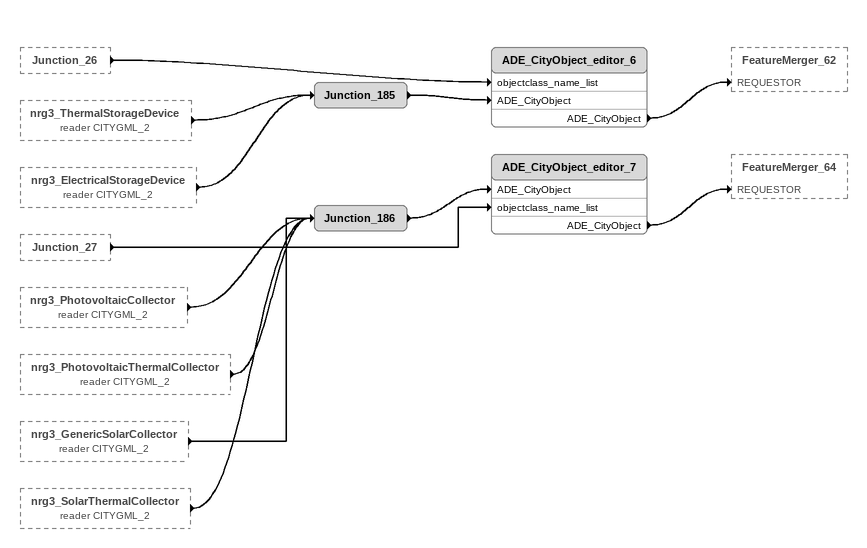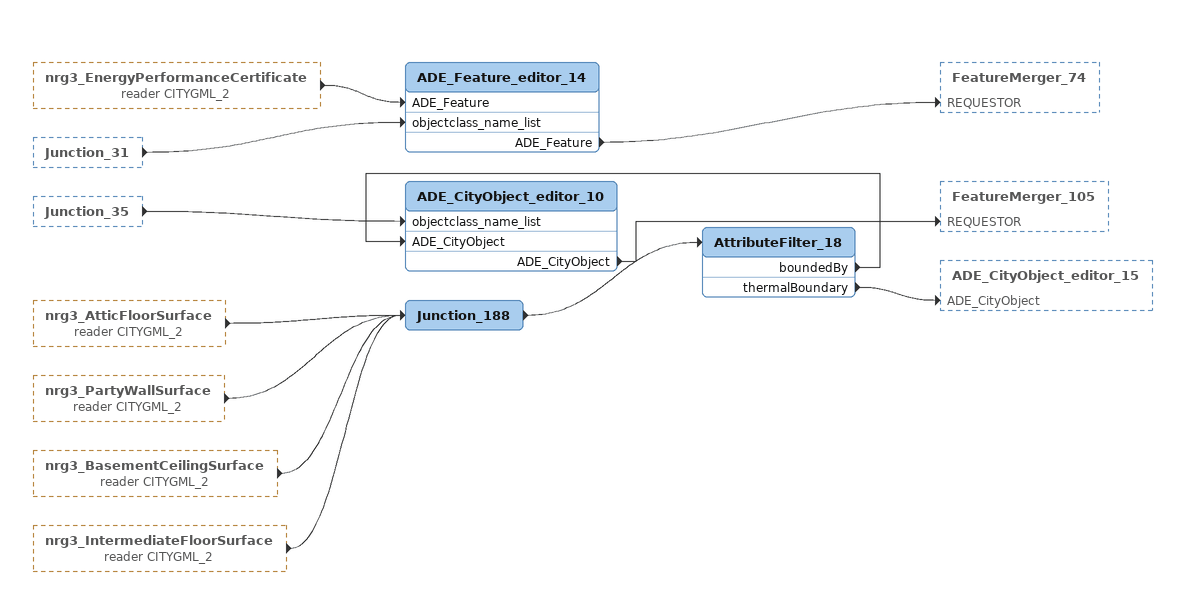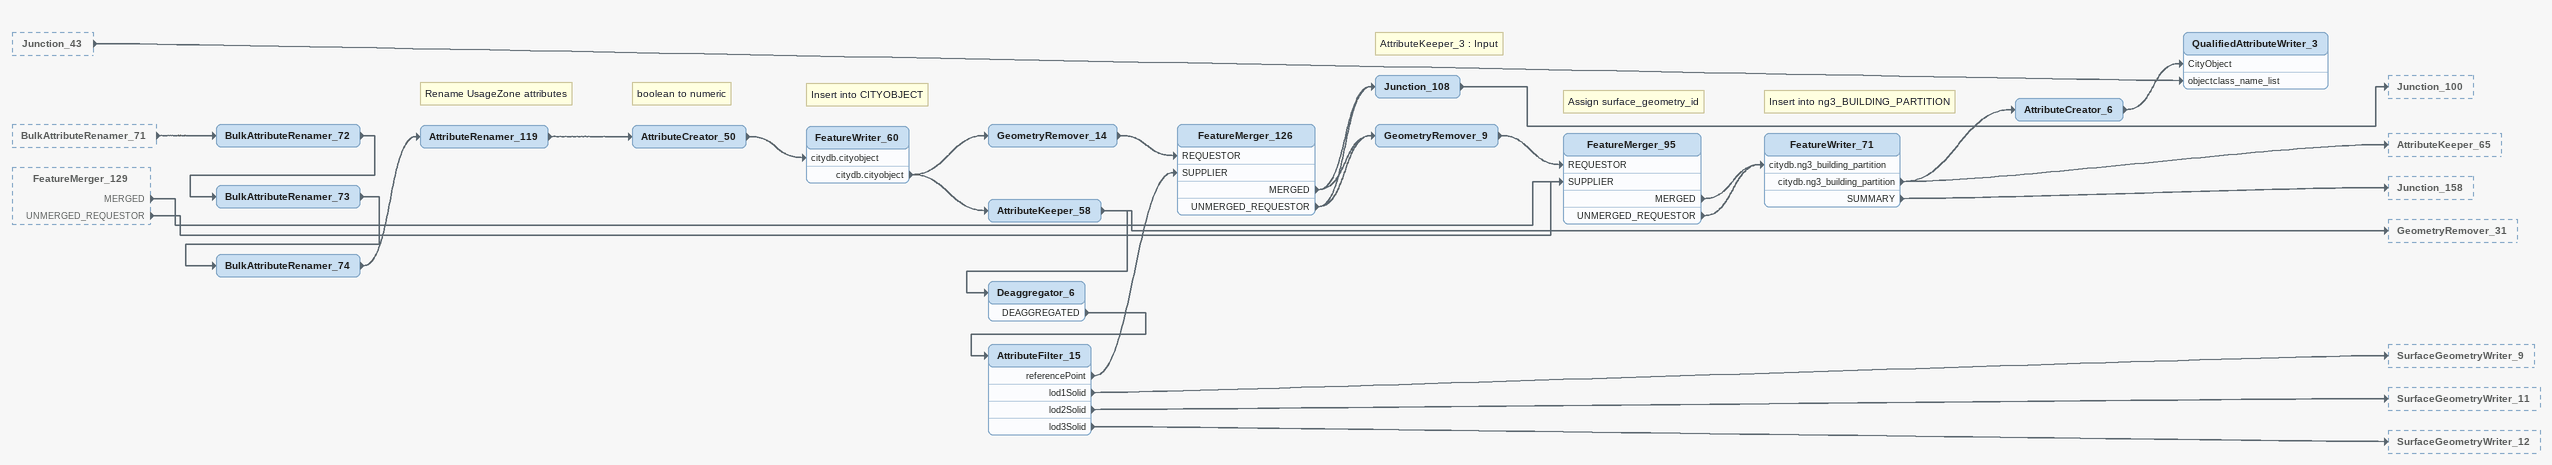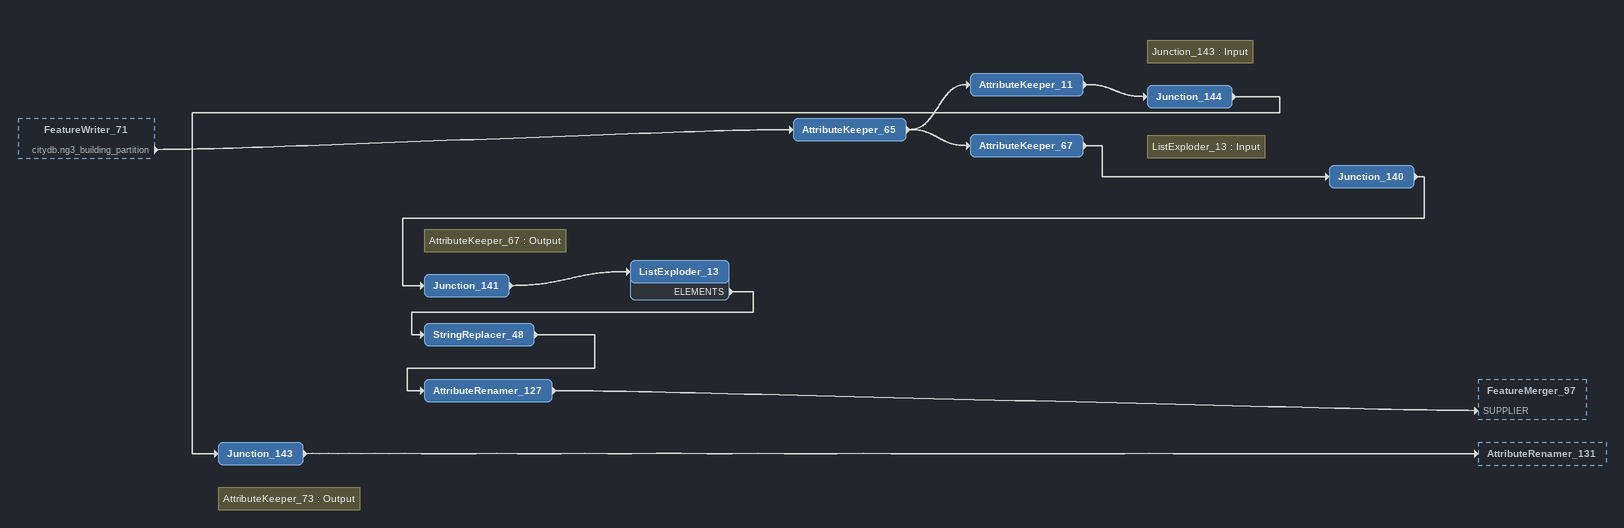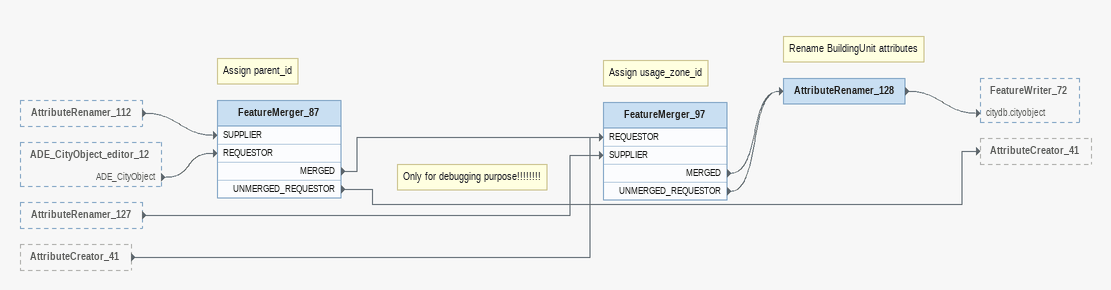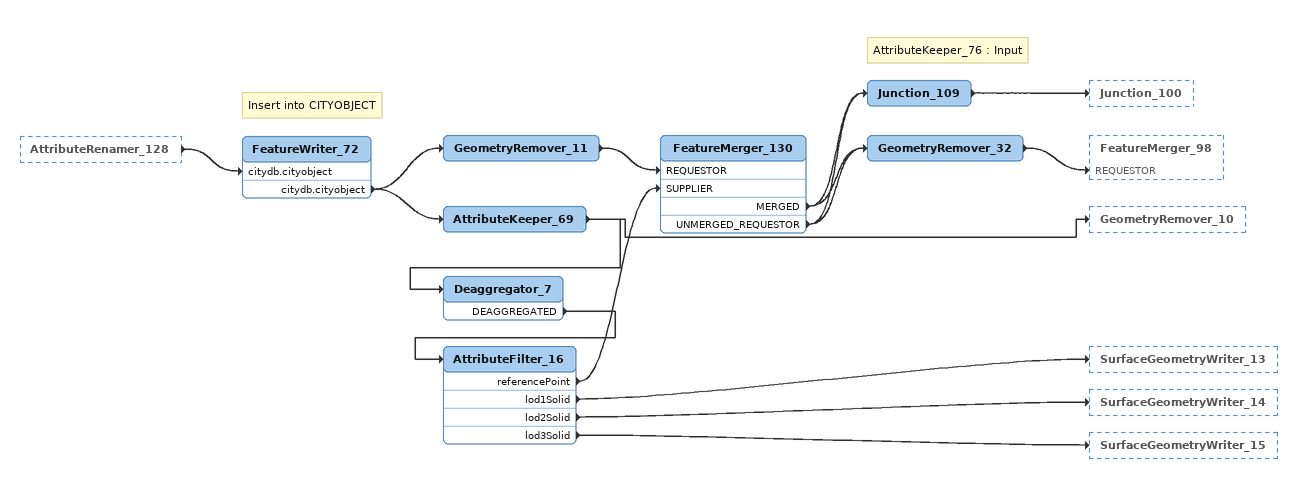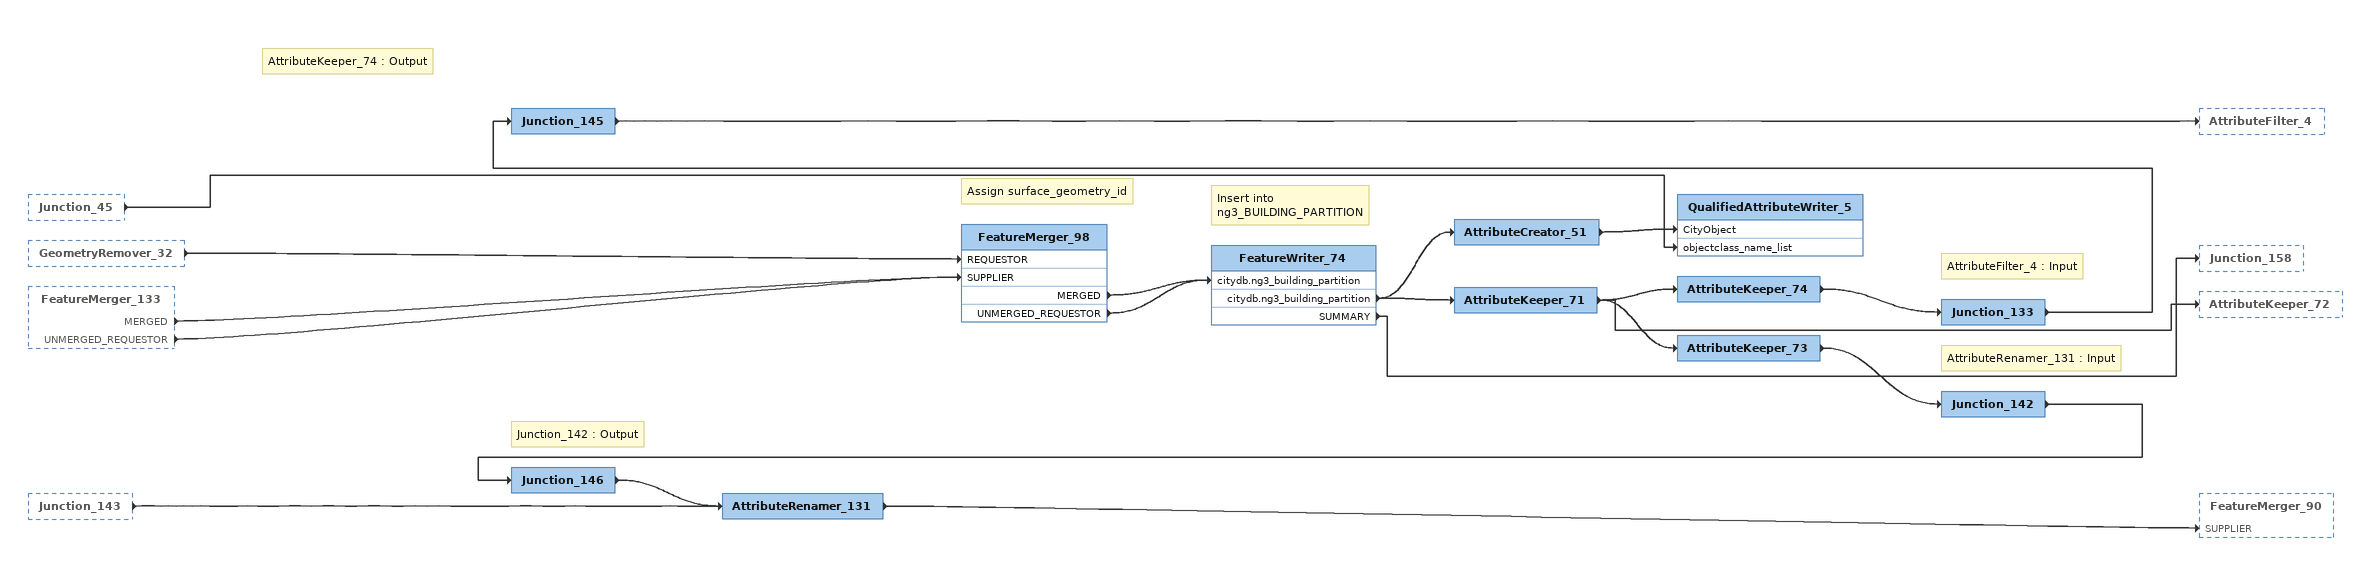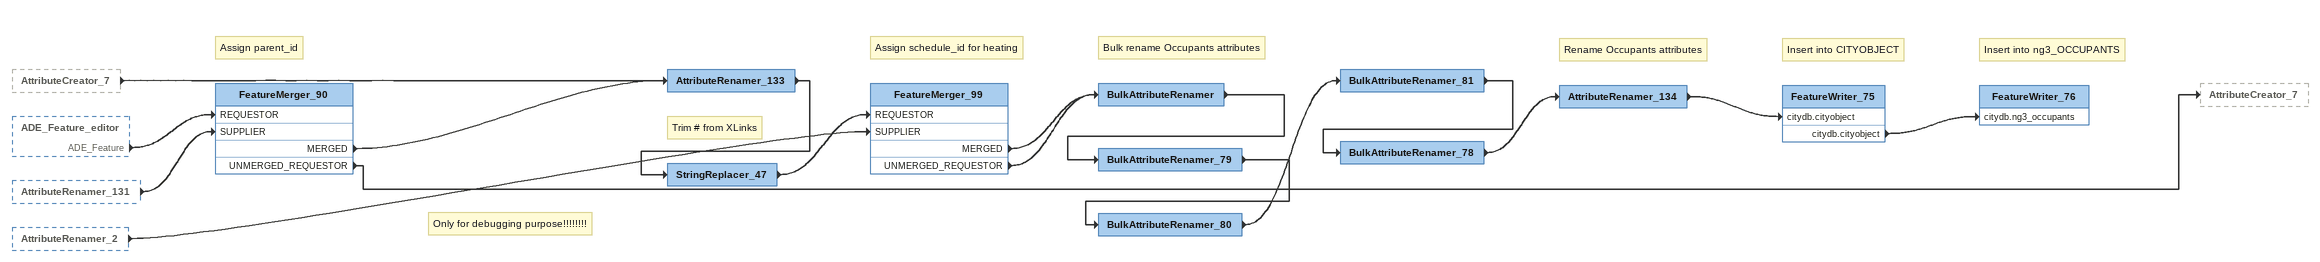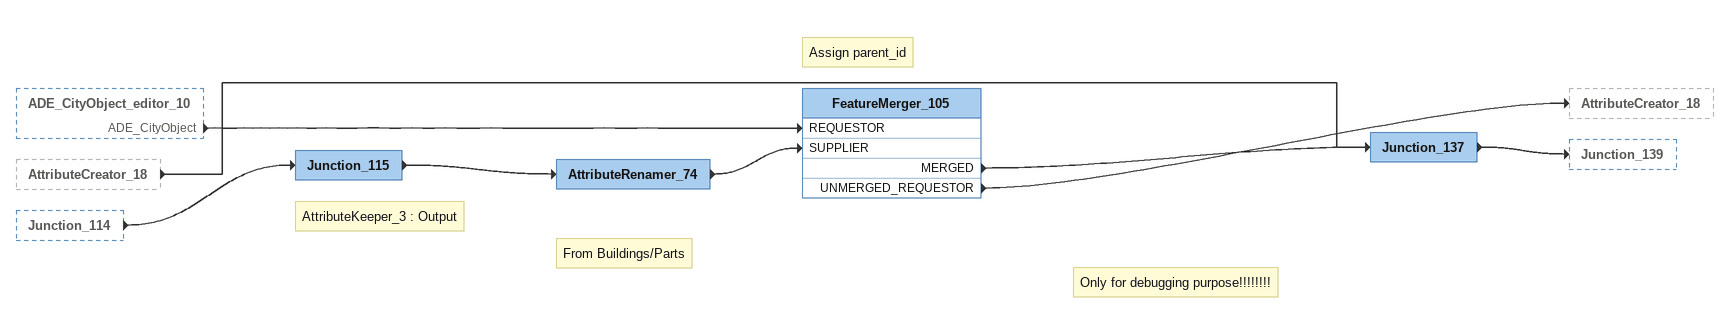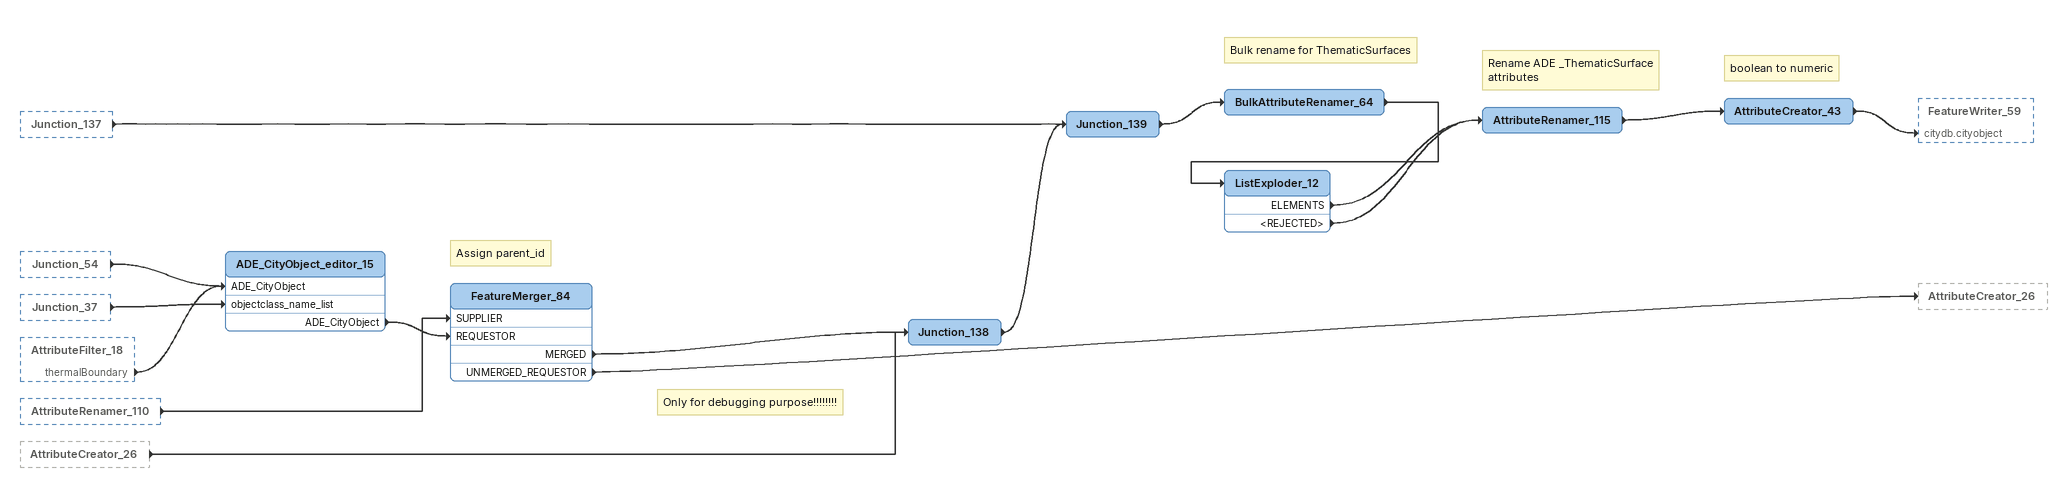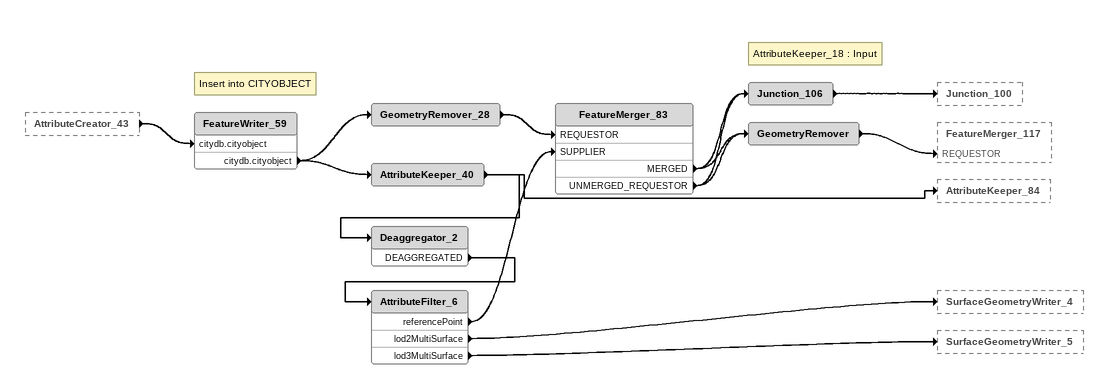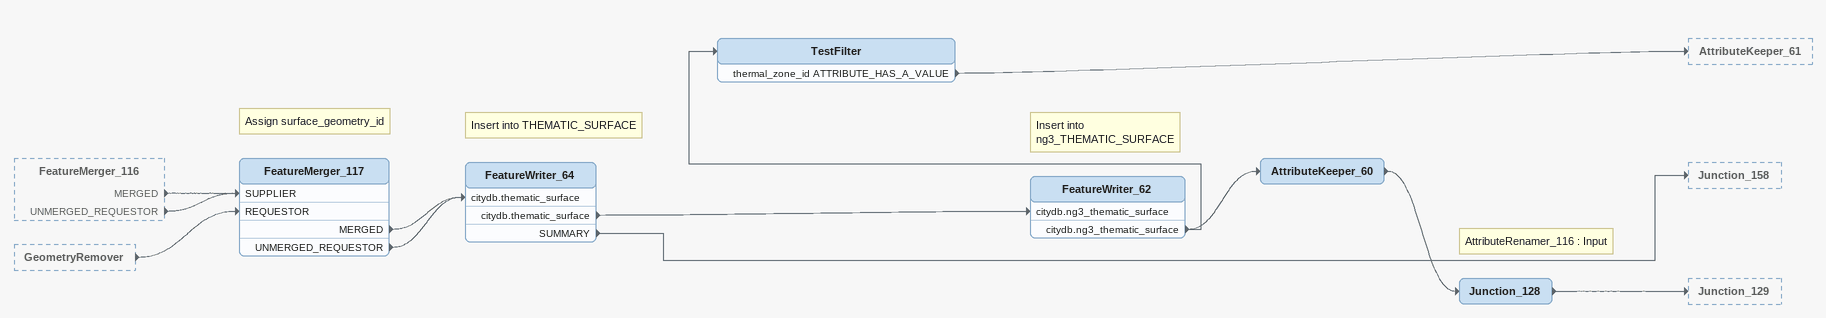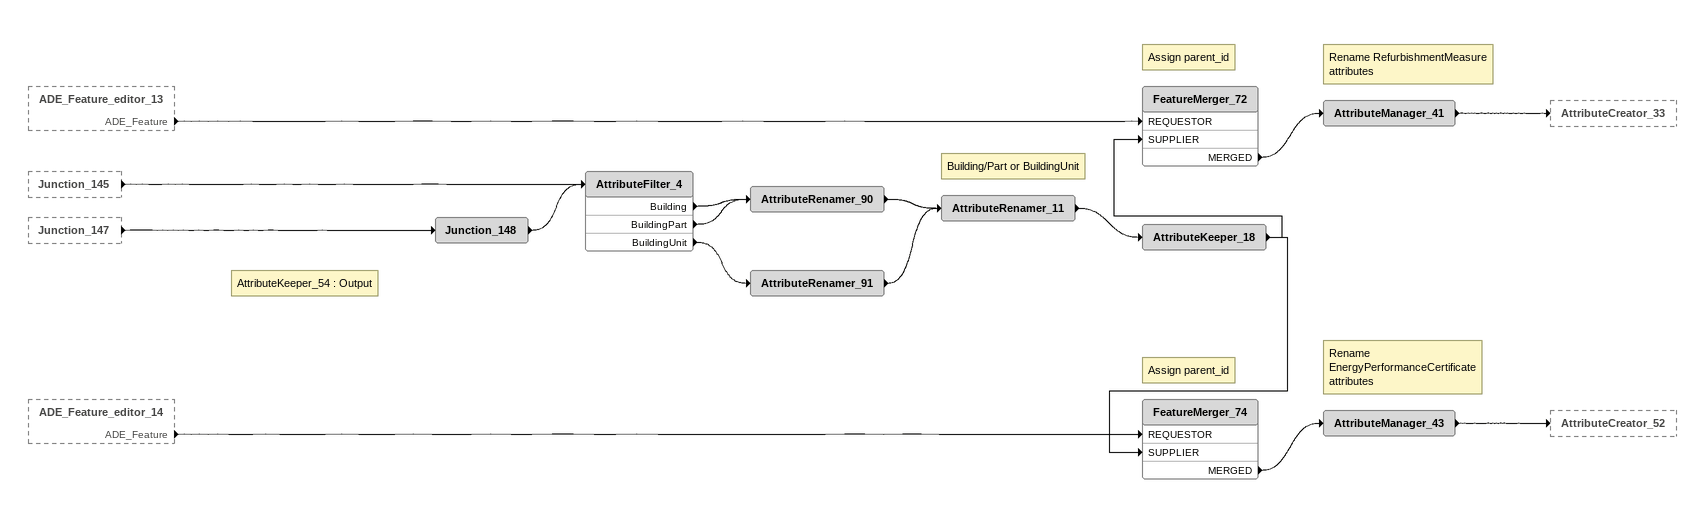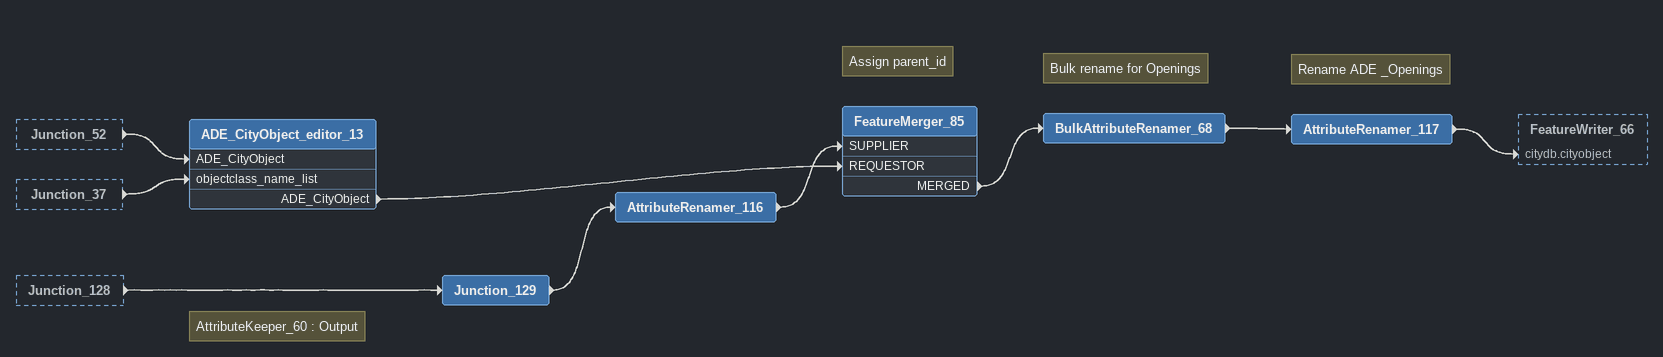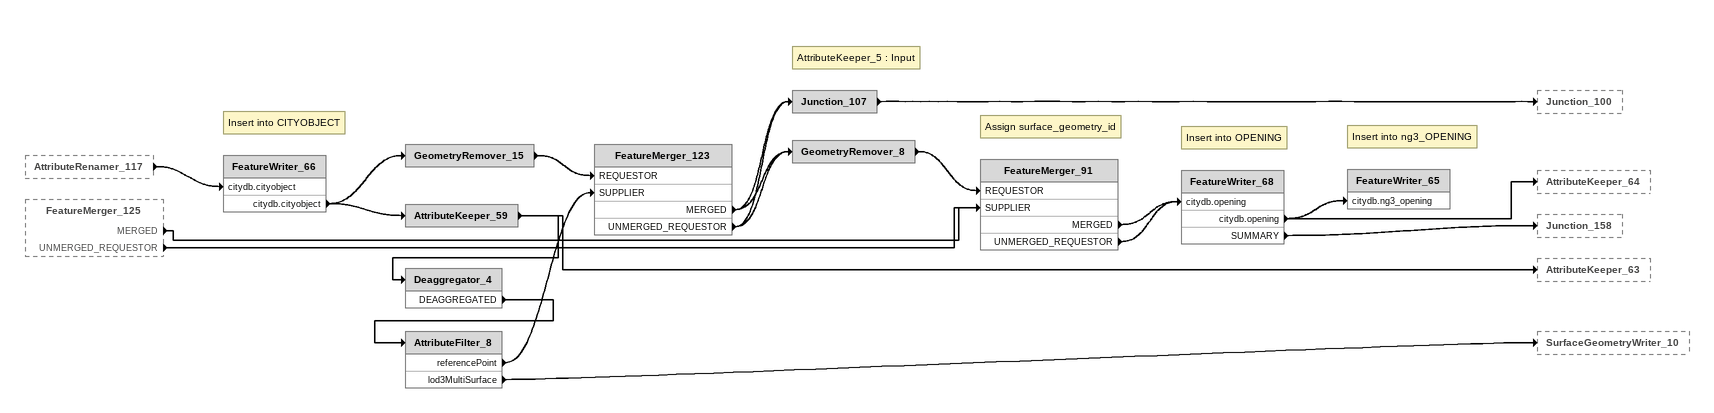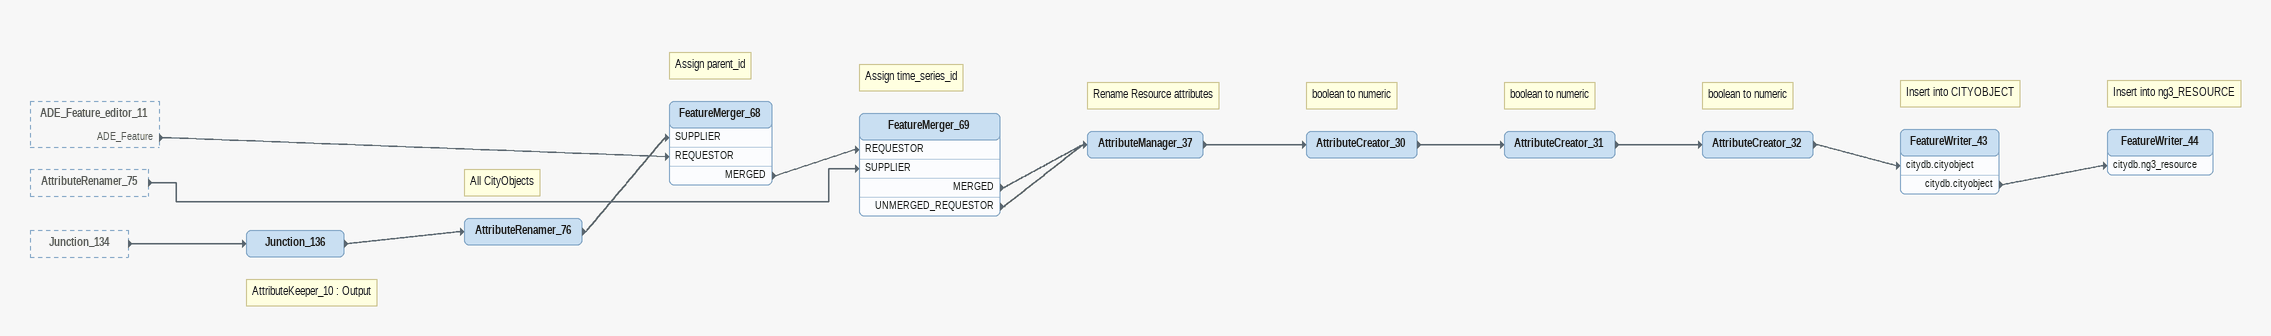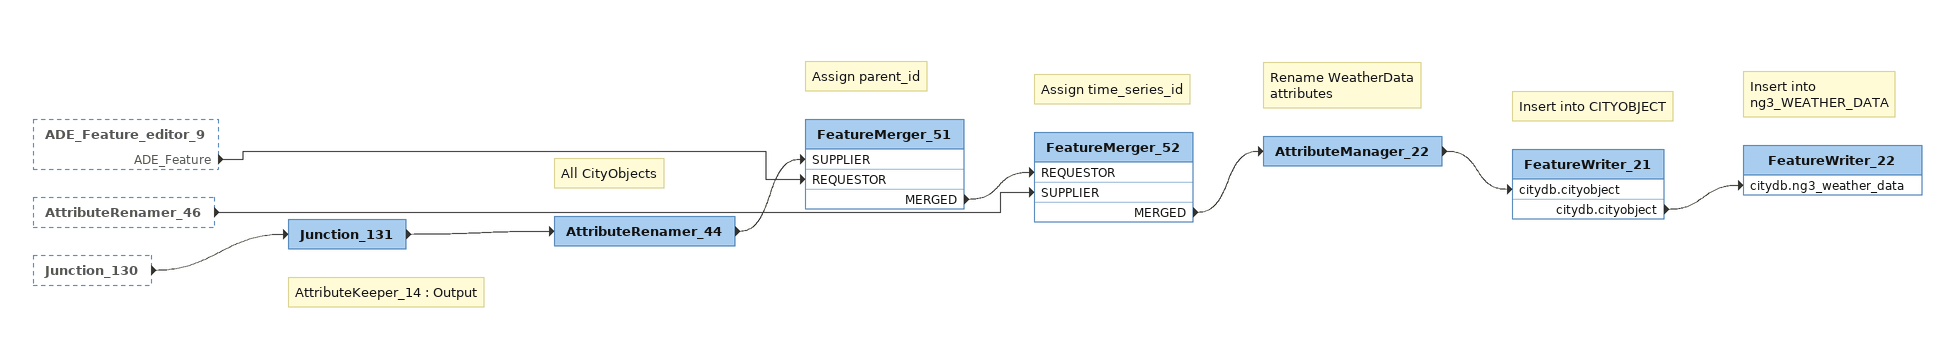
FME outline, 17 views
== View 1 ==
Junction_26 [outside]
    -> ADE_CityObject_editor_6 [objectclass_name_list]
nrg3_ThermalStorageDevice (reader CITYGML_2) [outside]
    -> Junction_185
nrg3_ElectricalStorageDevice (reader CITYGML_2) [outside]
    -> Junction_185
Junction_27 [outside]
    -> ADE_CityObject_editor_7 [objectclass_name_list]
nrg3_PhotovoltaicCollector (reader CITYGML_2) [outside]
    -> Junction_186
nrg3_PhotovoltaicThermalCollector (reader CITYGML_2) [outside]
    -> Junction_186
nrg3_GenericSolarCollector (reader CITYGML_2) [outside]
    -> Junction_186
nrg3_SolarThermalCollector (reader CITYGML_2) [outside]
    -> Junction_186
Junction_185
    -> ADE_CityObject_editor_6 [ADE_CityObject]
ADE_CityObject_editor_6
    ADE_CityObject -> FeatureMerger_62 [REQUESTOR]
Junction_186
    -> ADE_CityObject_editor_7 [ADE_CityObject]
ADE_CityObject_editor_7
    ADE_CityObject -> FeatureMerger_64 [REQUESTOR]

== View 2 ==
nrg3_EnergyPerformanceCertificate (reader CITYGML_2) [outside]
    -> ADE_Feature_editor_14 [ADE_Feature]
Junction_31 [outside]
    -> ADE_Feature_editor_14 [objectclass_name_list]
Junction_35 [outside]
    -> ADE_CityObject_editor_10 [objectclass_name_list]
nrg3_AtticFloorSurface (reader CITYGML_2) [outside]
    -> Junction_188
nrg3_PartyWallSurface (reader CITYGML_2) [outside]
    -> Junction_188
nrg3_BasementCeilingSurface (reader CITYGML_2) [outside]
    -> Junction_188
nrg3_IntermediateFloorSurface (reader CITYGML_2) [outside]
    -> Junction_188
ADE_Feature_editor_14
    ADE_Feature -> FeatureMerger_74 [REQUESTOR]
Junction_188
    -> AttributeFilter_18
AttributeFilter_18
    boundedBy -> ADE_CityObject_editor_10 [ADE_CityObject]
    thermalBoundary -> ADE_CityObject_editor_15 [ADE_CityObject]
ADE_CityObject_editor_10
    ADE_CityObject -> FeatureMerger_105 [REQUESTOR]

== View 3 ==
Junction_43 [outside]
    -> QualifiedAttributeWriter_3 [objectclass_name_list]
BulkAttributeRenamer_71 [outside]
    -> BulkAttributeRenamer_72
FeatureMerger_129 [outside]
    MERGED -> FeatureMerger_95 [SUPPLIER]
    UNMERGED_REQUESTOR -> FeatureMerger_95 [SUPPLIER]
BulkAttributeRenamer_72
    -> BulkAttributeRenamer_73
BulkAttributeRenamer_73
    -> BulkAttributeRenamer_74
BulkAttributeRenamer_74
    -> AttributeRenamer_119
Note: Rename UsageZone attributes
AttributeRenamer_119
    -> AttributeCreator_50
Note: boolean to numeric
AttributeCreator_50
    -> FeatureWriter_60 [citydb.cityobject]
Note: Insert into CITYOBJECT
FeatureWriter_60
    citydb.cityobject -> GeometryRemover_14
    citydb.cityobject -> AttributeKeeper_58
GeometryRemover_14
    -> FeatureMerger_126 [REQUESTOR]
AttributeKeeper_58
    -> Deaggregator_6
    -> GeometryRemover_31
Deaggregator_6
    DEAGGREGATED -> AttributeFilter_15
AttributeFilter_15
    referencePoint -> FeatureMerger_126 [SUPPLIER]
    lod1Solid -> SurfaceGeometryWriter_9
    lod2Solid -> SurfaceGeometryWriter_11
    lod3Solid -> SurfaceGeometryWriter_12
FeatureMerger_126
    MERGED -> GeometryRemover_9
    MERGED -> Junction_108
    UNMERGED_REQUESTOR -> GeometryRemover_9
    UNMERGED_REQUESTOR -> Junction_108
Note: AttributeKeeper_3 : Input
Junction_108
    -> Junction_100
GeometryRemover_9
    -> FeatureMerger_95 [REQUESTOR]
Note: Assign surface_geometry_id
FeatureMerger_95
    MERGED -> FeatureWriter_71 [citydb.ng3_building_partition]
    UNMERGED_REQUESTOR -> FeatureWriter_71 [citydb.ng3_building_partition]
Note: Insert into ng3_BUILDING_PARTITION
FeatureWriter_71
    citydb.ng3_building_partition -> AttributeCreator_6
    citydb.ng3_building_partition -> AttributeKeeper_65
    SUMMARY -> Junction_158
AttributeCreator_6
    -> QualifiedAttributeWriter_3 [CityObject]
QualifiedAttributeWriter_3

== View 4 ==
FeatureWriter_71 [outside]
    citydb.ng3_building_partition -> AttributeKeeper_65
AttributeKeeper_65
    -> AttributeKeeper_67
    -> AttributeKeeper_11
AttributeKeeper_11
    -> Junction_144
Note: Junction_143 : Input
Junction_144
    -> Junction_143
Note: AttributeKeeper_73 : Output
Junction_143
    -> AttributeRenamer_131
AttributeKeeper_67
    -> Junction_140
Note: ListExploder_13 : Input
Junction_140
    -> Junction_141
Note: AttributeKeeper_67 : Output
Junction_141
    -> ListExploder_13
ListExploder_13
    ELEMENTS -> StringReplacer_48
StringReplacer_48
    -> AttributeRenamer_127
AttributeRenamer_127
    -> FeatureMerger_97 [SUPPLIER]

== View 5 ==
AttributeRenamer_112 [outside]
    -> FeatureMerger_87 [SUPPLIER]
ADE_CityObject_editor_12 [outside]
    ADE_CityObject -> FeatureMerger_87 [REQUESTOR]
AttributeRenamer_127 [outside]
    -> FeatureMerger_97 [SUPPLIER]
AttributeCreator_41 [outside]
    -> FeatureMerger_97 [REQUESTOR]
Note: Assign parent_id
Note: Only for debugging purpose!!!!!!!!
FeatureMerger_87
    MERGED -> FeatureMerger_97 [REQUESTOR]
    UNMERGED_REQUESTOR -> AttributeCreator_41
Note: Assign usage_zone_id
FeatureMerger_97
    MERGED -> AttributeRenamer_128
    UNMERGED_REQUESTOR -> AttributeRenamer_128
Note: Rename BuildingUnit attributes
AttributeRenamer_128
    -> FeatureWriter_72 [citydb.cityobject]

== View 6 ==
AttributeRenamer_128 [outside]
    -> FeatureWriter_72 [citydb.cityobject]
Note: Insert into CITYOBJECT
FeatureWriter_72
    citydb.cityobject -> GeometryRemover_11
    citydb.cityobject -> AttributeKeeper_69
GeometryRemover_11
    -> FeatureMerger_130 [REQUESTOR]
AttributeKeeper_69
    -> Deaggregator_7
    -> GeometryRemover_10
Deaggregator_7
    DEAGGREGATED -> AttributeFilter_16
AttributeFilter_16
    referencePoint -> FeatureMerger_130 [SUPPLIER]
    lod1Solid -> SurfaceGeometryWriter_13
    lod2Solid -> SurfaceGeometryWriter_14
    lod3Solid -> SurfaceGeometryWriter_15
FeatureMerger_130
    MERGED -> GeometryRemover_32
    MERGED -> Junction_109
    UNMERGED_REQUESTOR -> GeometryRemover_32
    UNMERGED_REQUESTOR -> Junction_109
Note: AttributeKeeper_76 : Input
Junction_109
    -> Junction_100
GeometryRemover_32
    -> FeatureMerger_98 [REQUESTOR]

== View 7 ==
Junction_45 [outside]
    -> QualifiedAttributeWriter_5 [objectclass_name_list]
GeometryRemover_32 [outside]
    -> FeatureMerger_98 [REQUESTOR]
FeatureMerger_133 [outside]
    MERGED -> FeatureMerger_98 [SUPPLIER]
    UNMERGED_REQUESTOR -> FeatureMerger_98 [SUPPLIER]
Junction_143 [outside]
    -> AttributeRenamer_131
Note: Assign surface_geometry_id
FeatureMerger_98
    MERGED -> FeatureWriter_74 [citydb.ng3_building_partition]
    UNMERGED_REQUESTOR -> FeatureWriter_74 [citydb.ng3_building_partition]
Note: Insert into ng3_BUILDING_PARTITION
FeatureWriter_74
    citydb.ng3_building_partition -> AttributeCreator_51
    citydb.ng3_building_partition -> AttributeKeeper_71
    SUMMARY -> Junction_158
AttributeCreator_51
    -> QualifiedAttributeWriter_5 [CityObject]
QualifiedAttributeWriter_5
AttributeKeeper_71
    -> AttributeKeeper_72
    -> AttributeKeeper_74
    -> AttributeKeeper_73
AttributeKeeper_74
    -> Junction_133
Note: AttributeFilter_4 : Input
Junction_133
    -> Junction_145
Note: AttributeKeeper_74 : Output
Junction_145
    -> AttributeFilter_4
AttributeKeeper_73
    -> Junction_142
Note: AttributeRenamer_131 : Input
Junction_142
    -> Junction_146
Note: Junction_142 : Output
Junction_146
    -> AttributeRenamer_131
AttributeRenamer_131
    -> FeatureMerger_90 [SUPPLIER]

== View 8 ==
AttributeCreator_7 [outside]
    -> AttributeRenamer_133
ADE_Feature_editor [outside]
    ADE_Feature -> FeatureMerger_90 [REQUESTOR]
AttributeRenamer_131 [outside]
    -> FeatureMerger_90 [SUPPLIER]
AttributeRenamer_2 [outside]
    -> FeatureMerger_99 [SUPPLIER]
Note: Assign parent_id
Note: Only for debugging purpose!!!!!!!!
FeatureMerger_90
    MERGED -> AttributeRenamer_133
    UNMERGED_REQUESTOR -> AttributeCreator_7
AttributeRenamer_133
    -> StringReplacer_47
Note: Trim # from XLinks
StringReplacer_47
    -> FeatureMerger_99 [REQUESTOR]
Note: Assign schedule_id for heating
FeatureMerger_99
    MERGED -> BulkAttributeRenamer
    UNMERGED_REQUESTOR -> BulkAttributeRenamer
Note: Bulk rename Occupants attributes
BulkAttributeRenamer
    -> BulkAttributeRenamer_79
BulkAttributeRenamer_79
    -> BulkAttributeRenamer_80
BulkAttributeRenamer_80
    -> BulkAttributeRenamer_81
BulkAttributeRenamer_81
    -> BulkAttributeRenamer_78
BulkAttributeRenamer_78
    -> AttributeRenamer_134
Note: Rename Occupants attributes
AttributeRenamer_134
    -> FeatureWriter_75 [citydb.cityobject]
Note: Insert into CITYOBJECT
FeatureWriter_75
    citydb.cityobject -> FeatureWriter_76 [citydb.ng3_occupants]
Note: Insert into ng3_OCCUPANTS
FeatureWriter_76

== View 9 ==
ADE_CityObject_editor_10 [outside]
    ADE_CityObject -> FeatureMerger_105 [REQUESTOR]
AttributeCreator_18 [outside]
    -> Junction_137
Junction_114 [outside]
    -> Junction_115
Note: AttributeKeeper_3 : Output
Junction_115
    -> AttributeRenamer_74
Note: From Buildings/Parts
AttributeRenamer_74
    -> FeatureMerger_105 [SUPPLIER]
Note: Assign parent_id
Note: Only for debugging purpose!!!!!!!!
FeatureMerger_105
    MERGED -> Junction_137
    UNMERGED_REQUESTOR -> AttributeCreator_18
Junction_137
    -> Junction_139

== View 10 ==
Junction_137 [outside]
    -> Junction_139
Junction_54 [outside]
    -> ADE_CityObject_editor_15 [ADE_CityObject]
Junction_37 [outside]
    -> ADE_CityObject_editor_15 [objectclass_name_list]
AttributeFilter_18 [outside]
    thermalBoundary -> ADE_CityObject_editor_15 [ADE_CityObject]
AttributeRenamer_110 [outside]
    -> FeatureMerger_84 [SUPPLIER]
AttributeCreator_26 [outside]
    -> Junction_138
ADE_CityObject_editor_15
    ADE_CityObject -> FeatureMerger_84 [REQUESTOR]
Note: Assign parent_id
Note: Only for debugging purpose!!!!!!!!
FeatureMerger_84
    MERGED -> Junction_138
    UNMERGED_REQUESTOR -> AttributeCreator_26
Junction_138
    -> Junction_139
Junction_139
    -> BulkAttributeRenamer_64
Note: Bulk rename for ThematicSurfaces
BulkAttributeRenamer_64
    -> ListExploder_12
ListExploder_12
    ELEMENTS -> AttributeRenamer_115
    <REJECTED> -> AttributeRenamer_115
Note: Rename ADE _ThematicSurface attributes
AttributeRenamer_115
    -> AttributeCreator_43
Note: boolean to numeric
AttributeCreator_43
    -> FeatureWriter_59 [citydb.cityobject]

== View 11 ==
AttributeCreator_43 [outside]
    -> FeatureWriter_59 [citydb.cityobject]
Note: Insert into CITYOBJECT
FeatureWriter_59
    citydb.cityobject -> GeometryRemover_28
    citydb.cityobject -> AttributeKeeper_40
GeometryRemover_28
    -> FeatureMerger_83 [REQUESTOR]
AttributeKeeper_40
    -> Deaggregator_2
    -> AttributeKeeper_84
Deaggregator_2
    DEAGGREGATED -> AttributeFilter_6
AttributeFilter_6
    referencePoint -> FeatureMerger_83 [SUPPLIER]
    lod2MultiSurface -> SurfaceGeometryWriter_4
    lod3MultiSurface -> SurfaceGeometryWriter_5
FeatureMerger_83
    MERGED -> GeometryRemover
    MERGED -> Junction_106
    UNMERGED_REQUESTOR -> GeometryRemover
    UNMERGED_REQUESTOR -> Junction_106
Note: AttributeKeeper_18 : Input
Junction_106
    -> Junction_100
GeometryRemover
    -> FeatureMerger_117 [REQUESTOR]

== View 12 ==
FeatureMerger_116 [outside]
    MERGED -> FeatureMerger_117 [SUPPLIER]
    UNMERGED_REQUESTOR -> FeatureMerger_117 [SUPPLIER]
GeometryRemover [outside]
    -> FeatureMerger_117 [REQUESTOR]
Note: Assign surface_geometry_id
FeatureMerger_117
    MERGED -> FeatureWriter_64 [citydb.thematic_surface]
    UNMERGED_REQUESTOR -> FeatureWriter_64 [citydb.thematic_surface]
Note: Insert into THEMATIC_SURFACE
FeatureWriter_64
    citydb.thematic_surface -> FeatureWriter_62 [citydb.ng3_thematic_surface]
    SUMMARY -> Junction_158
Note: Insert into ng3_THEMATIC_SURFACE
FeatureWriter_62
    citydb.ng3_thematic_surface -> AttributeKeeper_60
    citydb.ng3_thematic_surface -> TestFilter
TestFilter
    thermal_zone_id ATTRIBUTE_HAS_A_VALUE -> AttributeKeeper_61
AttributeKeeper_60
    -> Junction_128
Note: AttributeRenamer_116 : Input
Junction_128
    -> Junction_129

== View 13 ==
ADE_Feature_editor_13 [outside]
    ADE_Feature -> FeatureMerger_72 [REQUESTOR]
Junction_145 [outside]
    -> AttributeFilter_4
Junction_147 [outside]
    -> Junction_148
ADE_Feature_editor_14 [outside]
    ADE_Feature -> FeatureMerger_74 [REQUESTOR]
Note: AttributeKeeper_54 : Output
Junction_148
    -> AttributeFilter_4
AttributeFilter_4
    Building -> AttributeRenamer_90
    BuildingPart -> AttributeRenamer_90
    BuildingUnit -> AttributeRenamer_91
AttributeRenamer_90
    -> AttributeRenamer_11
AttributeRenamer_91
    -> AttributeRenamer_11
Note: Building/Part or BuildingUnit
AttributeRenamer_11
    -> AttributeKeeper_18
AttributeKeeper_18
    -> FeatureMerger_72 [SUPPLIER]
    -> FeatureMerger_74 [SUPPLIER]
Note: Assign parent_id
FeatureMerger_72
    MERGED -> AttributeManager_41
Note: Rename RefurbishmentMeasure attributes
AttributeManager_41
    -> AttributeCreator_33
Note: Assign parent_id
FeatureMerger_74
    MERGED -> AttributeManager_43
Note: Rename EnergyPerformanceCertificate attributes
AttributeManager_43
    -> AttributeCreator_52

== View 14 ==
Junction_52 [outside]
    -> ADE_CityObject_editor_13 [ADE_CityObject]
Junction_37 [outside]
    -> ADE_CityObject_editor_13 [objectclass_name_list]
Junction_128 [outside]
    -> Junction_129
Note: AttributeKeeper_60 : Output
Junction_129
    -> AttributeRenamer_116
AttributeRenamer_116
    -> FeatureMerger_85 [SUPPLIER]
ADE_CityObject_editor_13
    ADE_CityObject -> FeatureMerger_85 [REQUESTOR]
Note: Assign parent_id
FeatureMerger_85
    MERGED -> BulkAttributeRenamer_68
Note: Bulk rename for Openings
BulkAttributeRenamer_68
    -> AttributeRenamer_117
Note: Rename ADE _Openings
AttributeRenamer_117
    -> FeatureWriter_66 [citydb.cityobject]

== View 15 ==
AttributeRenamer_117 [outside]
    -> FeatureWriter_66 [citydb.cityobject]
FeatureMerger_125 [outside]
    MERGED -> FeatureMerger_91 [SUPPLIER]
    UNMERGED_REQUESTOR -> FeatureMerger_91 [SUPPLIER]
Note: Insert into CITYOBJECT
FeatureWriter_66
    citydb.cityobject -> GeometryRemover_15
    citydb.cityobject -> AttributeKeeper_59
GeometryRemover_15
    -> FeatureMerger_123 [REQUESTOR]
AttributeKeeper_59
    -> Deaggregator_4
    -> AttributeKeeper_63
Deaggregator_4
    DEAGGREGATED -> AttributeFilter_8
AttributeFilter_8
    referencePoint -> FeatureMerger_123 [SUPPLIER]
    lod3MultiSurface -> SurfaceGeometryWriter_10
FeatureMerger_123
    MERGED -> GeometryRemover_8
    MERGED -> Junction_107
    UNMERGED_REQUESTOR -> GeometryRemover_8
    UNMERGED_REQUESTOR -> Junction_107
Note: AttributeKeeper_5 : Input
Junction_107
    -> Junction_100
GeometryRemover_8
    -> FeatureMerger_91 [REQUESTOR]
Note: Assign surface_geometry_id
FeatureMerger_91
    MERGED -> FeatureWriter_68 [citydb.opening]
    UNMERGED_REQUESTOR -> FeatureWriter_68 [citydb.opening]
Note: Insert into OPENING
FeatureWriter_68
    citydb.opening -> FeatureWriter_65 [citydb.ng3_opening]
    citydb.opening -> AttributeKeeper_64
    SUMMARY -> Junction_158
Note: Insert into ng3_OPENING
FeatureWriter_65

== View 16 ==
ADE_Feature_editor_11 [outside]
    ADE_Feature -> FeatureMerger_68 [REQUESTOR]
AttributeRenamer_75 [outside]
    -> FeatureMerger_69 [SUPPLIER]
Junction_134 [outside]
    -> Junction_136
Note: AttributeKeeper_10 : Output
Junction_136
    -> AttributeRenamer_76
Note: All CityObjects
AttributeRenamer_76
    -> FeatureMerger_68 [SUPPLIER]
Note: Assign parent_id
FeatureMerger_68
    MERGED -> FeatureMerger_69 [REQUESTOR]
Note: Assign time_series_id
FeatureMerger_69
    MERGED -> AttributeManager_37
    UNMERGED_REQUESTOR -> AttributeManager_37
Note: Rename Resource attributes
AttributeManager_37
    -> AttributeCreator_30
Note: boolean to numeric
AttributeCreator_30
    -> AttributeCreator_31
Note: boolean to numeric
AttributeCreator_31
    -> AttributeCreator_32
Note: boolean to numeric
AttributeCreator_32
    -> FeatureWriter_43 [citydb.cityobject]
Note: Insert into CITYOBJECT
FeatureWriter_43
    citydb.cityobject -> FeatureWriter_44 [citydb.ng3_resource]
Note: Insert into ng3_RESOURCE
FeatureWriter_44

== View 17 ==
ADE_Feature_editor_9 [outside]
    ADE_Feature -> FeatureMerger_51 [REQUESTOR]
AttributeRenamer_46 [outside]
    -> FeatureMerger_52 [SUPPLIER]
Junction_130 [outside]
    -> Junction_131
Note: AttributeKeeper_14 : Output
Junction_131
    -> AttributeRenamer_44
Note: All CityObjects
AttributeRenamer_44
    -> FeatureMerger_51 [SUPPLIER]
Note: Assign parent_id
FeatureMerger_51
    MERGED -> FeatureMerger_52 [REQUESTOR]
Note: Assign time_series_id
FeatureMerger_52
    MERGED -> AttributeManager_22
Note: Rename WeatherData attributes
AttributeManager_22
    -> FeatureWriter_21 [citydb.cityobject]
Note: Insert into CITYOBJECT
FeatureWriter_21
    citydb.cityobject -> FeatureWriter_22 [citydb.ng3_weather_data]
Note: Insert into ng3_WEATHER_DATA
FeatureWriter_22
